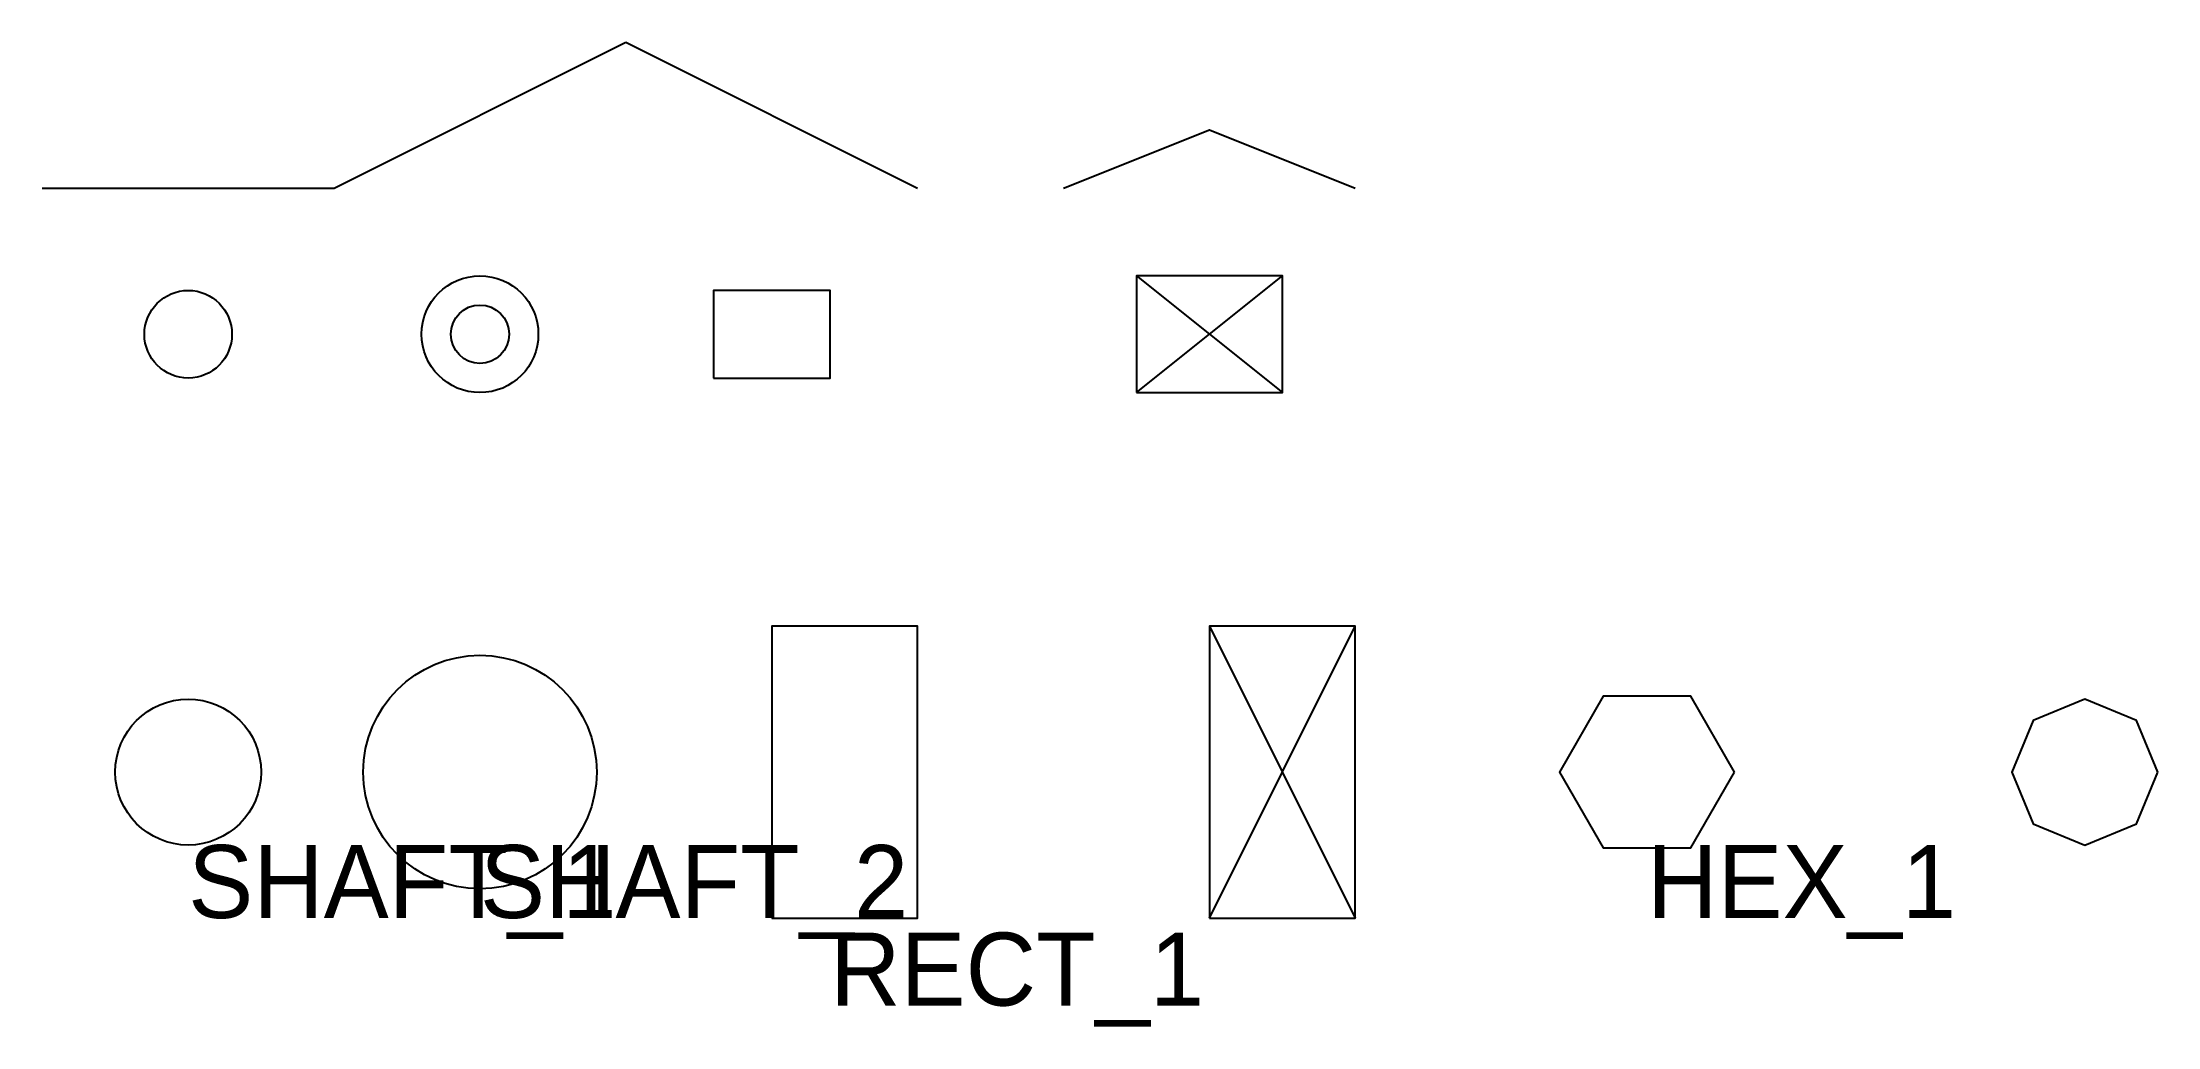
# Model space of a CAD drawing. Header units: metres. Extents: x 5 to 77.5, y 1.3 to 35.
import ezdxf

# ---------------------------------------------------------------- set-up
doc = ezdxf.new("R2010")
doc.units = ezdxf.units.M

# ---------------------------------------------------------------- blocks, each defined once
blk = doc.blocks.new('ROUND_SHAFT')
blk.add_circle((0, 0), 1.5)
blk = doc.blocks.new('DOUBLE_CIRCLE_SHAFT')
for radius in [2, 1]:
    blk.add_circle((0, 0), radius)
blk = doc.blocks.new('RECT_SHAFT')
blk.add_lwpolyline([(-2, -1.5), (2, -1.5), (2, 1.5), (-2, 1.5), (-2, -1.5)], close=True)
blk = doc.blocks.new('RECT_CROSS_SHAFT')
for p, q in [((-2.5, -2), (2.5, 2)), ((-2.5, 2), (2.5, -2))]:
    blk.add_line(p, q)
blk.add_lwpolyline([(-2.5, -2), (2.5, -2), (2.5, 2), (-2.5, 2), (-2.5, -2)], close=True)

msp = doc.modelspace()

# ---------------------------------------------------------------- linework, layer by layer
for p, q in [((15, 30), (25, 35)), ((25, 35), (35, 30)), ((5, 30), (15, 30)), ((45, 5), (50, 15)), ((45, 15), (50, 5))]:
    msp.add_line(p, q)
msp.add_lwpolyline([(40, 30), (45, 32), (50, 30)])
for points in [[(30, 5), (35, 5), (35, 15), (30, 15), (30, 5)], [(45, 5), (50, 5), (50, 15), (45, 15), (45, 5)], [(63, 10), (61.5, 12.598), (58.5, 12.598), (57, 10), (58.5, 7.402), (61.5, 7.402), (63, 10)], [(77.5, 10), (76.768, 11.768), (75, 12.5), (73.232, 11.768), (72.5, 10), (73.232, 8.232), (75, 7.5), (76.768, 8.232), (77.5, 10)]]:
    msp.add_lwpolyline(points, close=True)
for centre, radius in [((20, 10), 4), ((10, 10), 2.5)]:
    msp.add_circle(centre, radius)

# ---------------------------------------------------------------- block references
for name, p in [('DOUBLE_CIRCLE_SHAFT', (20, 25)), ('RECT_CROSS_SHAFT', (45, 25)), ('ROUND_SHAFT', (10, 25)), ('RECT_SHAFT', (30, 25))]:
    msp.add_blockref(name, p)

# ---------------------------------------------------------------- texts
at = {"layer": 'TEXT'}
for s, p in [('SHAFT_1', (10, 5)), ('SHAFT_2', (20, 5)), ('HEX_1', (60, 5)), ('RECT_1', (32, 2))]:
    msp.add_text(s, height=2.5, dxfattribs=at).set_placement(p)

doc.saveas('drawing.dxf')
